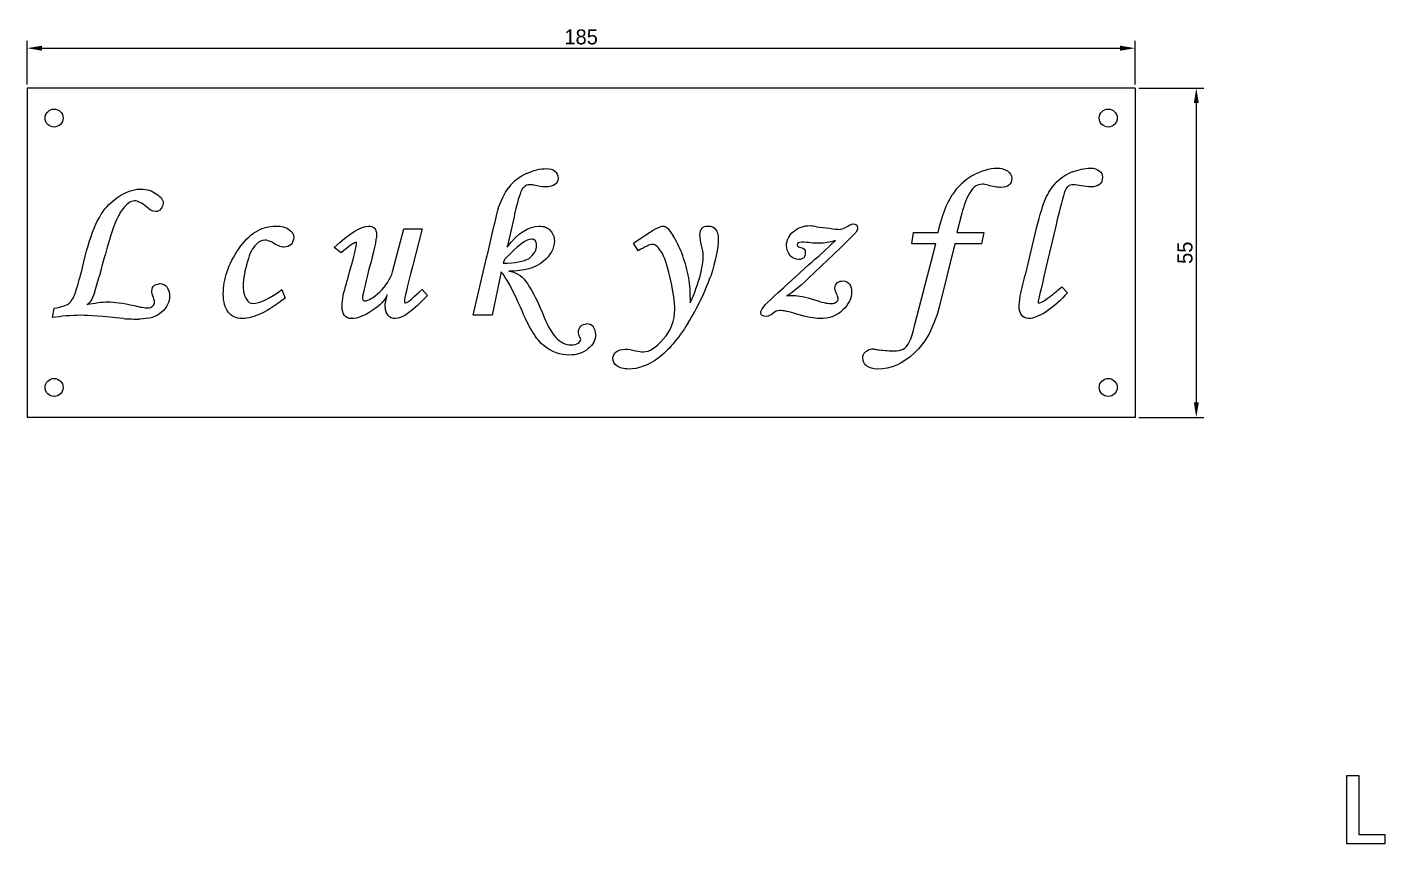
# Model space of a CAD drawing. Header units: millimetres. Extents: x 34 to 5984, y -3597 to 314.
# Drawn here: x 2555.4 to 2782.1, y -1229.4 to -1093 of the extents above; entities that cross this region are included whole.
import ezdxf

# ---------------------------------------------------------------- set-up
doc = ezdxf.new("R2010")
doc.units = ezdxf.units.MM
doc.layers.add('PDF_几何图形', color=7, linetype='Continuous', true_color=0x4472c3)
doc.dimstyles.new('ISO-25', dxfattribs={"dimtxt": 2.5, "dimasz": 2.5, "dimexe": 1.25, "dimexo": 0.625, "dimtad": 1, "dimdsep": 46, "dimtxsty": 'Standard', "dimcen": 2.5, "dimadec": 0, "dimazin": 0, "dimtfac": 1, "dimtmove": 0, "dimatfit": 3, "dimfxl": 1, "dimarcsym": 0})

# ---------------------------------------------------------------- blocks, each defined once
blk = doc.blocks.new('*D142')
at = {"color": 0, "lineweight": -2, "transparency": 16777216}
for p, q in [((2555.44, -1102.51), (2555.44, -1095.22)), ((2557.94, -1096.47), (2737.94, -1096.47)), ((2740.44, -1102.51), (2740.44, -1095.22))]:
    blk.add_line(p, q, dxfattribs=at)
at = {"color": 0, "transparency": 16777216}
for points in [[(2557.94, -1096.05), (2557.94, -1096.89), (2555.44, -1096.47)], [(2737.94, -1096.05), (2737.94, -1096.89), (2740.44, -1096.47)]]:
    blk.add_solid(points, dxfattribs=at)
at = {"layer": 'Defpoints', "color": 0, "transparency": 16777216}
for p in [(2740.44, -1096.47), (2555.44, -1103.13), (2740.44, -1103.13)]:
    blk.add_point(p, dxfattribs=at)
at = {"color": 0, "transparency": 16777216, "insert": (2647.94, -1094.6), "char_height": 2.5, "attachment_point": 5}
blk.add_mtext('185', dxfattribs=at)
blk = doc.blocks.new('*D143')
at = {"color": 0, "lineweight": -2, "transparency": 16777216}
for p, q in [((2741.07, -1103.13), (2751.9, -1103.13)), ((2750.65, -1105.63), (2750.65, -1155.63)), ((2741.07, -1158.13), (2751.9, -1158.13))]:
    blk.add_line(p, q, dxfattribs=at)
at = {"color": 0, "transparency": 16777216}
for points in [[(2750.24, -1105.63), (2751.07, -1105.63), (2750.65, -1103.13)], [(2750.24, -1155.63), (2751.07, -1155.63), (2750.65, -1158.13)]]:
    blk.add_solid(points, dxfattribs=at)
at = {"layer": 'Defpoints', "color": 0, "transparency": 16777216}
for p in [(2740.44, -1103.13), (2740.44, -1158.13), (2750.65, -1158.13)]:
    blk.add_point(p, dxfattribs=at)
at = {"color": 0, "transparency": 16777216, "insert": (2748.78, -1130.63), "char_height": 2.5, "attachment_point": 5, "rotation": 90}
blk.add_mtext('55', dxfattribs=at)

msp = doc.modelspace()

# ---------------------------------------------------------------- linework, layer by layer
for p, q in [((2740.443, -1103.132), (2555.443, -1103.132)), ((2555.443, -1103.132), (2555.443, -1158.132)), ((2740.443, -1103.132), (2740.443, -1158.132)), ((2740.443, -1158.132), (2555.443, -1158.132))]:
    msp.add_line(p, q)
at = {"color": 1, "lineweight": 25}
for points in [[(2634.586, -1133.814), (2633.061, -1141.083), (2629.92, -1141.083), (2632.164, -1131.481, -0.0031204), (2634.048, -1123.496)], [(2721.265, -1137.852, -0.0108159), (2722.163, -1134.084), (2723.957, -1126.546)], [(2666.171, -1138.121, 0.0498004), (2665.812, -1134.353, 0.038632), (2664.736, -1130.674, 0.0472897), (2663.3, -1127.803)], [(2687.706, -1131.123), (2690.398, -1128.61, -0.0784466), (2687.617, -1129.059)], [(2725.752, -1138.301, 0.0230032), (2728.174, -1136.327), (2729.161, -1137.314)], [(2650.379, -1144.313, 0.1653257), (2649.93, -1142.967, 0.2044553), (2648.853, -1142.518)]]:
    msp.add_lwpolyline(points, format="xyb", dxfattribs=at)
for points in [[(2711.485, -1124.034), (2710.677, -1127.264), (2715.164, -1127.264), (2714.805, -1129.149), (2710.318, -1129.149), (2707.716, -1139.737)], [(2616.461, -1133.814), (2618.345, -1126.636), (2621.396, -1126.636), (2619.781, -1132.917)], [(2636.74, -1124.662), (2635.573, -1129.687)], [(2727.187, -1126.187), (2725.483, -1133.366)], [(2657.467, -1130.315), (2656.66, -1129.059), (2658.096, -1128.072)], [(2693.808, -1127.264), (2691.206, -1129.866), (2685.912, -1134.891)], [(2703.678, -1142.608), (2707.178, -1129.149), (2703.14, -1129.149), (2703.409, -1127.264), (2707.537, -1127.264)], [(2607.847, -1130.674), (2606.68, -1129.777)], [(2635.125, -1131.751), (2634.945, -1132.379)], [(2597.977, -1136.776), (2598.515, -1138.211)], [(2621.396, -1136.776), (2622.293, -1137.763)], [(2559.662, -1141.441), (2559.931, -1139.916)]]:
    msp.add_lwpolyline(points, dxfattribs=at)
at = {"color": 1}
for centre in [(2559.943, -1108.132), (2735.943, -1108.132), (2559.943, -1153.132), (2735.943, -1153.132)]:
    msp.add_circle(centre, 1.5, dxfattribs=at)
at = {"color": 1, "lineweight": 25}
for centre, radius, start, end in [((2642.359, -1124.952), 8.353, 115.19192, 141.27573), ((2733.148, -1124.809), 8.316, 112.47388, 134.90625), ((2718.715, -1126.905), 10.645, 120.70659, 146.19711), ((2697.049, -1056.692), 70.271, 261.99018, 263.75979), ((2684.822, -1140.592), 11.713, 82.89369, 90.37338), ((2472.613, -1107.046), 98.798, 342.16012, 345.94913), ((1969.035, -961.322), 663.076, 344.568073, 344.921686), ((2628.176, -1119.357), 44.098, 328.59012, 339.87123), ((2617.409, -1139.75), 2.204, 179.6598, 217.21011), ((2573.949, -1108.758), 32.954, 265.74873, 270.43296), ((2696.756, -1148.94), 2.204, 89.65992, 127.21007)]:
    msp.add_arc(centre, radius, start, end, dxfattribs=at)
for points in [[(2638.804, -1117.394), (2639.97, -1116.856), (2641.137, -1116.586), (2642.124, -1116.586)], [(2638.804, -1117.394), (2639.97, -1116.856), (2641.137, -1116.586), (2642.124, -1116.586)], [(2642.124, -1116.586), (2642.752, -1116.586), (2643.2, -1116.676), (2643.559, -1117.035)], [(2642.124, -1116.586), (2642.752, -1116.586), (2643.2, -1116.676), (2643.559, -1117.035)], [(2643.559, -1117.035), (2643.918, -1117.304), (2644.098, -1117.663), (2644.098, -1118.201)], [(2643.559, -1117.035), (2643.918, -1117.304), (2644.098, -1117.663), (2644.098, -1118.201)], [(2713.279, -1117.753), (2714.715, -1116.945), (2716.061, -1116.497), (2717.407, -1116.497)], [(2713.279, -1117.753), (2714.715, -1116.945), (2716.061, -1116.497), (2717.407, -1116.497)], [(2717.407, -1116.497), (2718.125, -1116.497), (2718.663, -1116.676), (2719.112, -1116.945)], [(2717.407, -1116.497), (2718.125, -1116.497), (2718.663, -1116.676), (2719.112, -1116.945)], [(2719.112, -1116.945), (2719.56, -1117.304), (2719.83, -1117.663), (2719.83, -1118.201)], [(2719.112, -1116.945), (2719.56, -1117.304), (2719.83, -1117.663), (2719.83, -1118.201)], [(2729.969, -1117.125), (2730.956, -1116.766), (2731.943, -1116.497), (2733.02, -1116.497)], [(2729.969, -1117.125), (2730.956, -1116.766), (2731.943, -1116.497), (2733.02, -1116.497)], [(2733.02, -1116.497), (2733.648, -1116.497), (2734.097, -1116.676), (2734.455, -1116.945)], [(2733.02, -1116.497), (2733.648, -1116.497), (2734.097, -1116.676), (2734.455, -1116.945)], [(2734.455, -1116.945), (2734.814, -1117.214), (2734.994, -1117.573), (2734.994, -1118.022)], [(2734.455, -1116.945), (2734.814, -1117.214), (2734.994, -1117.573), (2734.994, -1118.022)], [(2634.048, -1123.496), (2634.497, -1121.97), (2635.125, -1120.714), (2635.843, -1119.727)], [(2634.048, -1123.496), (2634.497, -1121.97), (2635.125, -1120.714), (2635.843, -1119.727)], [(2638.355, -1119.727), (2637.996, -1119.996), (2637.817, -1120.534), (2637.547, -1121.432)], [(2638.355, -1119.727), (2637.996, -1119.996), (2637.817, -1120.534), (2637.547, -1121.432)], [(2639.432, -1119.278), (2638.983, -1119.278), (2638.624, -1119.368), (2638.355, -1119.727)], [(2639.432, -1119.278), (2638.983, -1119.278), (2638.624, -1119.368), (2638.355, -1119.727)], [(2640.06, -1119.368), (2639.791, -1119.278), (2639.611, -1119.278), (2639.432, -1119.278)], [(2640.06, -1119.368), (2639.791, -1119.278), (2639.611, -1119.278), (2639.432, -1119.278)], [(2642.034, -1119.637), (2641.406, -1119.637), (2640.778, -1119.547), (2640.06, -1119.368)], [(2642.034, -1119.637), (2641.406, -1119.637), (2640.778, -1119.547), (2640.06, -1119.368)], [(2644.098, -1118.201), (2644.098, -1119.099), (2643.38, -1119.637), (2642.034, -1119.637)], [(2644.098, -1118.201), (2644.098, -1119.099), (2643.38, -1119.637), (2642.034, -1119.637)], [(2714.894, -1119.189), (2714.087, -1119.189), (2713.369, -1119.637), (2712.831, -1120.624)], [(2714.894, -1119.189), (2714.087, -1119.189), (2713.369, -1119.637), (2712.831, -1120.624)], [(2715.881, -1119.368), (2715.523, -1119.278), (2715.164, -1119.189), (2714.894, -1119.189)], [(2715.881, -1119.368), (2715.523, -1119.278), (2715.164, -1119.189), (2714.894, -1119.189)], [(2718.035, -1119.727), (2717.407, -1119.727), (2716.689, -1119.547), (2715.881, -1119.368)], [(2718.035, -1119.727), (2717.407, -1119.727), (2716.689, -1119.547), (2715.881, -1119.368)], [(2719.83, -1118.201), (2719.83, -1119.189), (2719.201, -1119.727), (2718.035, -1119.727)], [(2719.83, -1118.201), (2719.83, -1119.189), (2719.201, -1119.727), (2718.035, -1119.727)], [(2725.483, -1121.611), (2725.931, -1120.624), (2726.47, -1119.727), (2727.277, -1118.919)], [(2725.483, -1121.611), (2725.931, -1120.624), (2726.47, -1119.727), (2727.277, -1118.919)], [(2730.148, -1119.278), (2729.431, -1119.278), (2728.982, -1119.637), (2728.713, -1120.355)], [(2730.148, -1119.278), (2729.431, -1119.278), (2728.982, -1119.637), (2728.713, -1120.355)], [(2731.494, -1119.458), (2730.956, -1119.368), (2730.507, -1119.278), (2730.148, -1119.278)], [(2731.494, -1119.458), (2730.956, -1119.368), (2730.507, -1119.278), (2730.148, -1119.278)], [(2733.02, -1119.637), (2732.571, -1119.637), (2732.033, -1119.547), (2731.494, -1119.458)], [(2733.02, -1119.637), (2732.571, -1119.637), (2732.033, -1119.547), (2731.494, -1119.458)], [(2734.994, -1118.022), (2734.994, -1119.099), (2734.276, -1119.637), (2733.02, -1119.637)], [(2734.994, -1118.022), (2734.994, -1119.099), (2734.276, -1119.637), (2733.02, -1119.637)], [(2569.084, -1122.598), (2570.878, -1120.893), (2572.673, -1119.996), (2574.467, -1119.996)], [(2569.084, -1122.598), (2570.878, -1120.893), (2572.673, -1119.996), (2574.467, -1119.996)], [(2573.391, -1121.97), (2572.673, -1121.97), (2571.955, -1122.509), (2571.147, -1123.675)], [(2573.391, -1121.97), (2572.673, -1121.97), (2571.955, -1122.509), (2571.147, -1123.675)], [(2575.365, -1122.957), (2574.557, -1122.329), (2573.929, -1121.97), (2573.391, -1121.97)], [(2575.365, -1122.957), (2574.557, -1122.329), (2573.929, -1121.97), (2573.391, -1121.97)], [(2574.467, -1119.996), (2575.454, -1119.996), (2576.262, -1120.265), (2576.98, -1120.804)], [(2574.467, -1119.996), (2575.454, -1119.996), (2576.262, -1120.265), (2576.98, -1120.804)], [(2576.98, -1120.804), (2577.787, -1121.252), (2578.146, -1121.791), (2578.146, -1122.419)], [(2576.98, -1120.804), (2577.787, -1121.252), (2578.146, -1121.791), (2578.146, -1122.419)], [(2637.547, -1121.432), (2637.278, -1122.239), (2637.009, -1123.316), (2636.74, -1124.662)], [(2637.547, -1121.432), (2637.278, -1122.239), (2637.009, -1123.316), (2636.74, -1124.662)], [(2707.537, -1127.264), (2708.165, -1124.483), (2708.972, -1122.419), (2709.87, -1120.983)], [(2707.537, -1127.264), (2708.165, -1124.483), (2708.972, -1122.419), (2709.87, -1120.983)], [(2712.831, -1120.624), (2712.203, -1121.611), (2711.844, -1122.778), (2711.485, -1124.034)], [(2712.831, -1120.624), (2712.203, -1121.611), (2711.844, -1122.778), (2711.485, -1124.034)], [(2723.957, -1126.546), (2724.585, -1124.213), (2725.034, -1122.598), (2725.483, -1121.611)], [(2723.957, -1126.546), (2724.585, -1124.213), (2725.034, -1122.598), (2725.483, -1121.611)], [(2728.713, -1120.355), (2728.444, -1121.073), (2727.905, -1123.047), (2727.187, -1126.187)], [(2728.713, -1120.355), (2728.444, -1121.073), (2727.905, -1123.047), (2727.187, -1126.187)], [(2564.687, -1133.097), (2565.853, -1127.803), (2567.289, -1124.303), (2569.084, -1122.598)], [(2564.687, -1133.097), (2565.853, -1127.803), (2567.289, -1124.303), (2569.084, -1122.598)], [(2571.147, -1123.675), (2570.34, -1124.841), (2569.443, -1127.264), (2568.456, -1131.033)], [(2571.147, -1123.675), (2570.34, -1124.841), (2569.443, -1127.264), (2568.456, -1131.033)], [(2576.89, -1123.765), (2576.352, -1123.765), (2575.903, -1123.496), (2575.365, -1122.957)], [(2576.89, -1123.765), (2576.352, -1123.765), (2575.903, -1123.496), (2575.365, -1122.957)], [(2577.787, -1123.316), (2577.518, -1123.585), (2577.249, -1123.765), (2576.89, -1123.765)], [(2577.787, -1123.316), (2577.518, -1123.585), (2577.249, -1123.765), (2576.89, -1123.765)], [(2578.146, -1122.419), (2578.146, -1122.688), (2577.967, -1122.957), (2577.787, -1123.316)], [(2578.146, -1122.419), (2578.146, -1122.688), (2577.967, -1122.957), (2577.787, -1123.316)], [(2590.798, -1129.956), (2592.503, -1127.444), (2594.567, -1126.187), (2596.99, -1126.187)], [(2590.798, -1129.956), (2592.503, -1127.444), (2594.567, -1126.187), (2596.99, -1126.187)], [(2596.99, -1126.187), (2597.887, -1126.187), (2598.605, -1126.367), (2599.143, -1126.726)], [(2596.99, -1126.187), (2597.887, -1126.187), (2598.605, -1126.367), (2599.143, -1126.726)], [(2606.68, -1129.777), (2609.283, -1127.354), (2611.167, -1126.187), (2612.423, -1126.187)], [(2606.68, -1129.777), (2609.283, -1127.354), (2611.167, -1126.187), (2612.423, -1126.187)], [(2612.423, -1126.187), (2613.32, -1126.187), (2613.769, -1126.636), (2613.769, -1127.623)], [(2612.423, -1126.187), (2613.32, -1126.187), (2613.769, -1126.636), (2613.769, -1127.623)], [(2635.573, -1129.687), (2637.368, -1127.354), (2639.163, -1126.187), (2640.957, -1126.187)], [(2635.573, -1129.687), (2637.368, -1127.354), (2639.163, -1126.187), (2640.957, -1126.187)], [(2640.957, -1126.187), (2641.675, -1126.187), (2642.303, -1126.367), (2642.752, -1126.905)], [(2640.957, -1126.187), (2641.675, -1126.187), (2642.303, -1126.367), (2642.752, -1126.905)], [(2658.096, -1128.072), (2659.89, -1126.816), (2661.146, -1126.187), (2661.595, -1126.187)], [(2658.096, -1128.072), (2659.89, -1126.816), (2661.146, -1126.187), (2661.595, -1126.187)], [(2661.595, -1126.187), (2661.864, -1126.187), (2662.133, -1126.277), (2662.313, -1126.457)], [(2661.595, -1126.187), (2661.864, -1126.187), (2662.133, -1126.277), (2662.313, -1126.457)], [(2662.313, -1126.457), (2662.403, -1126.546), (2662.761, -1126.995), (2663.3, -1127.803)], [(2662.313, -1126.457), (2662.403, -1126.546), (2662.761, -1126.995), (2663.3, -1127.803)], [(2667.786, -1127.623), (2667.786, -1126.636), (2668.235, -1126.187), (2669.132, -1126.187)], [(2667.786, -1127.623), (2667.786, -1126.636), (2668.235, -1126.187), (2669.132, -1126.187)], [(2669.132, -1126.187), (2669.671, -1126.187), (2670.119, -1126.367), (2670.388, -1126.726)], [(2669.132, -1126.187), (2669.671, -1126.187), (2670.119, -1126.367), (2670.388, -1126.726)], [(2683.399, -1127.085), (2684.207, -1126.457), (2685.104, -1126.098), (2686.181, -1126.098)], [(2683.399, -1127.085), (2684.207, -1126.457), (2685.104, -1126.098), (2686.181, -1126.098)], [(2686.181, -1126.098), (2686.54, -1126.098), (2686.899, -1126.187), (2687.258, -1126.277)], [(2686.181, -1126.098), (2686.54, -1126.098), (2686.899, -1126.187), (2687.258, -1126.277)], [(2689.411, -1126.546), (2690.219, -1126.636), (2690.757, -1126.726), (2690.937, -1126.726)], [(2689.411, -1126.546), (2690.219, -1126.636), (2690.757, -1126.726), (2690.937, -1126.726)], [(2690.937, -1126.726), (2691.475, -1126.726), (2691.924, -1126.546), (2692.462, -1126.187)], [(2690.937, -1126.726), (2691.475, -1126.726), (2691.924, -1126.546), (2692.462, -1126.187)], [(2692.462, -1126.187), (2692.641, -1126.008), (2692.911, -1125.918), (2693.27, -1125.829)], [(2692.462, -1126.187), (2692.641, -1126.008), (2692.911, -1125.918), (2693.27, -1125.829)], [(2693.27, -1125.829), (2693.808, -1125.829), (2694.077, -1126.008), (2694.077, -1126.546)], [(2693.27, -1125.829), (2693.808, -1125.829), (2694.077, -1126.008), (2694.077, -1126.546)], [(2694.077, -1126.546), (2694.077, -1126.726), (2693.987, -1126.905), (2693.808, -1127.264)], [(2694.077, -1126.546), (2694.077, -1126.726), (2693.987, -1126.905), (2693.808, -1127.264)], [(2595.105, -1128.52), (2594.657, -1128.52), (2594.118, -1128.79), (2593.67, -1129.238)], [(2595.105, -1128.52), (2594.657, -1128.52), (2594.118, -1128.79), (2593.67, -1129.238)], [(2596.361, -1128.879), (2595.913, -1128.7), (2595.464, -1128.52), (2595.105, -1128.52)], [(2596.361, -1128.879), (2595.913, -1128.7), (2595.464, -1128.52), (2595.105, -1128.52)], [(2598.336, -1129.687), (2597.797, -1129.687), (2597.169, -1129.418), (2596.361, -1128.879)], [(2598.336, -1129.687), (2597.797, -1129.687), (2597.169, -1129.418), (2596.361, -1128.879)], [(2599.143, -1126.726), (2599.681, -1127.085), (2599.951, -1127.533), (2599.951, -1128.072)], [(2599.143, -1126.726), (2599.681, -1127.085), (2599.951, -1127.533), (2599.951, -1128.072)], [(2599.951, -1128.072), (2599.951, -1128.52), (2599.771, -1128.969), (2599.502, -1129.238)], [(2599.951, -1128.072), (2599.951, -1128.52), (2599.771, -1128.969), (2599.502, -1129.238)], [(2610.449, -1128.879), (2610.09, -1128.879), (2609.193, -1129.507), (2607.847, -1130.674)], [(2610.449, -1128.879), (2610.09, -1128.879), (2609.193, -1129.507), (2607.847, -1130.674)], [(2610.449, -1128.969), (2610.449, -1128.879), (2610.449, -1128.879), (2610.449, -1128.879)], [(2610.449, -1128.969), (2610.449, -1128.879), (2610.449, -1128.879), (2610.449, -1128.879)], [(2613.769, -1127.623), (2613.769, -1128.431), (2613.32, -1130.405), (2612.513, -1133.366)], [(2613.769, -1127.623), (2613.769, -1128.431), (2613.32, -1130.405), (2612.513, -1133.366)], [(2639.701, -1128.341), (2638.804, -1128.341), (2637.278, -1129.507), (2635.125, -1131.751)], [(2639.701, -1128.341), (2638.804, -1128.341), (2637.278, -1129.507), (2635.125, -1131.751)], [(2640.239, -1128.61), (2640.06, -1128.431), (2639.88, -1128.341), (2639.701, -1128.341)], [(2640.239, -1128.61), (2640.06, -1128.431), (2639.88, -1128.341), (2639.701, -1128.341)], [(2640.509, -1129.418), (2640.509, -1129.059), (2640.419, -1128.79), (2640.239, -1128.61)], [(2640.509, -1129.418), (2640.509, -1129.059), (2640.419, -1128.79), (2640.239, -1128.61)], [(2643.47, -1128.7), (2643.47, -1129.956), (2642.841, -1131.033), (2641.585, -1132.11)], [(2643.47, -1128.7), (2643.47, -1129.956), (2642.841, -1131.033), (2641.585, -1132.11)], [(2642.752, -1126.905), (2643.2, -1127.354), (2643.47, -1127.982), (2643.47, -1128.7)], [(2642.752, -1126.905), (2643.2, -1127.354), (2643.47, -1127.982), (2643.47, -1128.7)], [(2668.056, -1129.418), (2667.876, -1128.7), (2667.786, -1128.161), (2667.786, -1127.623)], [(2668.056, -1129.418), (2667.876, -1128.7), (2667.786, -1128.161), (2667.786, -1127.623)], [(2670.837, -1128.251), (2670.837, -1129.956), (2670.388, -1132.02), (2669.581, -1134.532)], [(2670.837, -1128.251), (2670.837, -1129.956), (2670.388, -1132.02), (2669.581, -1134.532)], [(2670.388, -1126.726), (2670.658, -1127.085), (2670.837, -1127.623), (2670.837, -1128.251)], [(2670.388, -1126.726), (2670.658, -1127.085), (2670.837, -1127.623), (2670.837, -1128.251)], [(2682.233, -1129.418), (2682.233, -1128.52), (2682.681, -1127.713), (2683.399, -1127.085)], [(2682.233, -1129.418), (2682.233, -1128.52), (2682.681, -1127.713), (2683.399, -1127.085)], [(2684.745, -1128.879), (2684.297, -1128.879), (2684.027, -1128.969), (2684.027, -1129.328)], [(2684.745, -1128.879), (2684.297, -1128.879), (2684.027, -1128.969), (2684.027, -1129.328)], [(2588.196, -1137.493), (2588.196, -1135.071), (2589.004, -1132.558), (2590.798, -1129.956)], [(2588.196, -1137.493), (2588.196, -1135.071), (2589.004, -1132.558), (2590.798, -1129.956)], [(2593.67, -1129.238), (2593.131, -1129.777), (2592.593, -1130.674), (2592.234, -1132.11)], [(2593.67, -1129.238), (2593.131, -1129.777), (2592.593, -1130.674), (2592.234, -1132.11)], [(2599.502, -1129.238), (2599.233, -1129.507), (2598.784, -1129.687), (2598.336, -1129.687)], [(2599.502, -1129.238), (2599.233, -1129.507), (2598.784, -1129.687), (2598.336, -1129.687)], [(2609.283, -1133.814), (2610.09, -1131.123), (2610.449, -1129.507), (2610.449, -1128.969)], [(2609.283, -1133.814), (2610.09, -1131.123), (2610.449, -1129.507), (2610.449, -1128.969)], [(2639.252, -1131.571), (2640.06, -1130.943), (2640.509, -1130.225), (2640.509, -1129.418)], [(2639.252, -1131.571), (2640.06, -1130.943), (2640.509, -1130.225), (2640.509, -1129.418)], [(2659.89, -1129.238), (2659.441, -1129.238), (2658.634, -1129.597), (2657.467, -1130.315)], [(2659.89, -1129.238), (2659.441, -1129.238), (2658.634, -1129.597), (2657.467, -1130.315)], [(2661.505, -1130.764), (2660.877, -1129.687), (2660.339, -1129.238), (2659.89, -1129.238)], [(2661.505, -1130.764), (2660.877, -1129.687), (2660.339, -1129.238), (2659.89, -1129.238)], [(2662.941, -1135.34), (2662.492, -1133.366), (2662.044, -1131.84), (2661.505, -1130.764)], [(2662.941, -1135.34), (2662.492, -1133.366), (2662.044, -1131.84), (2661.505, -1130.764)], [(2666.171, -1139.019), (2667.607, -1135.699), (2668.325, -1133.007), (2668.325, -1131.033)], [(2666.171, -1139.019), (2667.607, -1135.699), (2668.325, -1133.007), (2668.325, -1131.033)], [(2668.325, -1131.033), (2668.325, -1130.584), (2668.235, -1130.046), (2668.056, -1129.418)], [(2668.325, -1131.033), (2668.325, -1130.584), (2668.235, -1130.046), (2668.056, -1129.418)], [(2682.861, -1131.123), (2682.502, -1130.674), (2682.233, -1130.046), (2682.233, -1129.418)], [(2682.861, -1131.123), (2682.502, -1130.674), (2682.233, -1130.046), (2682.233, -1129.418)], [(2682.681, -1135.609), (2685.284, -1133.186), (2686.988, -1131.661), (2687.706, -1131.123)], [(2682.681, -1135.609), (2685.284, -1133.186), (2686.988, -1131.661), (2687.706, -1131.123)], [(2684.297, -1131.751), (2683.758, -1131.751), (2683.31, -1131.571), (2682.861, -1131.123)], [(2684.297, -1131.751), (2683.758, -1131.751), (2683.31, -1131.571), (2682.861, -1131.123)], [(2684.027, -1129.328), (2684.027, -1129.507), (2684.117, -1129.687), (2684.386, -1129.687)], [(2684.027, -1129.328), (2684.027, -1129.507), (2684.117, -1129.687), (2684.386, -1129.687)], [(2684.386, -1129.687), (2685.104, -1129.777), (2685.373, -1130.046), (2685.373, -1130.674)], [(2684.386, -1129.687), (2685.104, -1129.777), (2685.373, -1130.046), (2685.373, -1130.674)], [(2685.373, -1130.674), (2685.373, -1130.943), (2685.284, -1131.212), (2685.104, -1131.481)], [(2685.373, -1130.674), (2685.373, -1130.943), (2685.284, -1131.212), (2685.104, -1131.481)], [(2687.617, -1129.059), (2687.168, -1129.059), (2686.719, -1129.059), (2686.271, -1128.969)], [(2687.617, -1129.059), (2687.168, -1129.059), (2686.719, -1129.059), (2686.271, -1128.969)], [(2563.61, -1136.865), (2563.969, -1135.878), (2564.328, -1134.532), (2564.687, -1133.097)], [(2563.61, -1136.865), (2563.969, -1135.878), (2564.328, -1134.532), (2564.687, -1133.097)], [(2592.234, -1132.11), (2591.785, -1133.545), (2591.516, -1134.891), (2591.516, -1136.237)], [(2592.234, -1132.11), (2591.785, -1133.545), (2591.516, -1134.891), (2591.516, -1136.237)], [(2612.513, -1133.366), (2611.795, -1136.237), (2611.436, -1137.852), (2611.436, -1138.121)], [(2612.513, -1133.366), (2611.795, -1136.237), (2611.436, -1137.852), (2611.436, -1138.121)], [(2619.781, -1132.917), (2618.884, -1136.417), (2618.435, -1138.301), (2618.435, -1138.66)], [(2619.781, -1132.917), (2618.884, -1136.417), (2618.435, -1138.301), (2618.435, -1138.66)], [(2634.945, -1132.379), (2636.919, -1132.379), (2638.355, -1132.11), (2639.252, -1131.571)], [(2634.945, -1132.379), (2636.919, -1132.379), (2638.355, -1132.11), (2639.252, -1131.571)], [(2641.585, -1132.11), (2640.329, -1133.186), (2638.355, -1133.725), (2635.843, -1133.725)], [(2641.585, -1132.11), (2640.329, -1133.186), (2638.355, -1133.725), (2635.843, -1133.725)], [(2685.104, -1131.481), (2684.835, -1131.661), (2684.566, -1131.751), (2684.297, -1131.751)], [(2685.104, -1131.481), (2684.835, -1131.661), (2684.566, -1131.751), (2684.297, -1131.751)], [(2725.483, -1133.366), (2724.675, -1136.955), (2724.226, -1138.75), (2724.226, -1138.839)], [(2725.483, -1133.366), (2724.675, -1136.955), (2724.226, -1138.75), (2724.226, -1138.839)], [(2614.307, -1137.134), (2615.384, -1136.147), (2616.102, -1134.981), (2616.461, -1133.814)], [(2614.307, -1137.134), (2615.384, -1136.147), (2616.102, -1134.981), (2616.461, -1133.814)], [(2635.843, -1135.699), (2635.394, -1134.981), (2635.035, -1134.353), (2634.586, -1133.814)], [(2635.843, -1135.699), (2635.394, -1134.981), (2635.035, -1134.353), (2634.586, -1133.814)], [(2635.843, -1133.725), (2636.919, -1133.814), (2637.906, -1134.353), (2638.714, -1135.43)], [(2635.843, -1133.725), (2636.919, -1133.814), (2637.906, -1134.353), (2638.714, -1135.43)], [(2637.817, -1139.737), (2636.919, -1137.763), (2636.291, -1136.417), (2635.843, -1135.699)], [(2637.817, -1139.737), (2636.919, -1137.763), (2636.291, -1136.417), (2635.843, -1135.699)], [(2638.714, -1135.43), (2639.521, -1136.506), (2640.419, -1138.211), (2641.406, -1140.544)], [(2638.714, -1135.43), (2639.521, -1136.506), (2640.419, -1138.211), (2641.406, -1140.544)], [(2663.569, -1140.096), (2663.569, -1138.929), (2663.3, -1137.314), (2662.941, -1135.34)], [(2663.569, -1140.096), (2663.569, -1138.929), (2663.3, -1137.314), (2662.941, -1135.34)], [(2678.374, -1139.737), (2678.554, -1139.378), (2679.99, -1138.032), (2682.681, -1135.609)], [(2678.374, -1139.737), (2678.554, -1139.378), (2679.99, -1138.032), (2682.681, -1135.609)], [(2685.912, -1134.891), (2684.117, -1136.596), (2682.861, -1137.583), (2682.233, -1137.852)], [(2685.912, -1134.891), (2684.117, -1136.596), (2682.861, -1137.583), (2682.233, -1137.852)], [(2690.308, -1136.596), (2690.308, -1136.147), (2690.488, -1135.878), (2690.757, -1135.609)], [(2690.308, -1136.596), (2690.308, -1136.147), (2690.488, -1135.878), (2690.757, -1135.609)], [(2690.757, -1135.609), (2691.026, -1135.43), (2691.385, -1135.34), (2691.744, -1135.34)], [(2690.757, -1135.609), (2691.026, -1135.43), (2691.385, -1135.34), (2691.744, -1135.34)], [(2691.744, -1135.34), (2692.193, -1135.34), (2692.462, -1135.519), (2692.731, -1135.878)], [(2691.744, -1135.34), (2692.193, -1135.34), (2692.462, -1135.519), (2692.731, -1135.878)], [(2562.533, -1139.019), (2562.892, -1138.66), (2563.341, -1137.942), (2563.61, -1136.865)], [(2562.533, -1139.019), (2562.892, -1138.66), (2563.341, -1137.942), (2563.61, -1136.865)], [(2566.661, -1137.314), (2566.302, -1138.48), (2565.853, -1139.108), (2565.405, -1139.288)], [(2566.661, -1137.314), (2566.302, -1138.48), (2565.853, -1139.108), (2565.405, -1139.288)], [(2576.262, -1137.045), (2576.262, -1136.596), (2576.441, -1136.237), (2576.711, -1136.058)], [(2576.262, -1137.045), (2576.262, -1136.596), (2576.441, -1136.237), (2576.711, -1136.058)], [(2576.531, -1138.121), (2576.352, -1137.673), (2576.262, -1137.314), (2576.262, -1137.045)], [(2576.531, -1138.121), (2576.352, -1137.673), (2576.262, -1137.314), (2576.262, -1137.045)], [(2576.711, -1136.058), (2577.07, -1135.878), (2577.339, -1135.788), (2577.608, -1135.788)], [(2576.711, -1136.058), (2577.07, -1135.878), (2577.339, -1135.788), (2577.608, -1135.788)], [(2577.608, -1135.788), (2578.057, -1135.788), (2578.505, -1135.968), (2578.774, -1136.327)], [(2577.608, -1135.788), (2578.057, -1135.788), (2578.505, -1135.968), (2578.774, -1136.327)], [(2579.223, -1137.852), (2579.223, -1138.839), (2578.774, -1139.826), (2577.877, -1140.544)], [(2579.223, -1137.852), (2579.223, -1138.839), (2578.774, -1139.826), (2577.877, -1140.544)], [(2578.774, -1136.327), (2579.044, -1136.776), (2579.223, -1137.224), (2579.223, -1137.852)], [(2578.774, -1136.327), (2579.044, -1136.776), (2579.223, -1137.224), (2579.223, -1137.852)], [(2589.004, -1140.544), (2588.465, -1139.826), (2588.196, -1138.839), (2588.196, -1137.493)], [(2589.004, -1140.544), (2588.465, -1139.826), (2588.196, -1138.839), (2588.196, -1137.493)], [(2591.516, -1136.237), (2591.516, -1137.224), (2591.696, -1137.942), (2592.054, -1138.391)], [(2591.516, -1136.237), (2591.516, -1137.224), (2591.696, -1137.942), (2592.054, -1138.391)], [(2593.131, -1139.108), (2594.298, -1139.108), (2595.913, -1138.301), (2597.977, -1136.776)], [(2593.131, -1139.108), (2594.298, -1139.108), (2595.913, -1138.301), (2597.977, -1136.776)], [(2608.026, -1139.647), (2608.026, -1139.019), (2608.116, -1138.391), (2608.206, -1137.763)], [(2608.026, -1139.647), (2608.026, -1139.019), (2608.116, -1138.391), (2608.206, -1137.763)], [(2611.795, -1138.66), (2612.423, -1138.66), (2613.231, -1138.211), (2614.307, -1137.134)], [(2611.795, -1138.66), (2612.423, -1138.66), (2613.231, -1138.211), (2614.307, -1137.134)], [(2615.564, -1137.673), (2615.205, -1138.57), (2614.397, -1139.467), (2613.051, -1140.275)], [(2615.564, -1137.673), (2615.205, -1138.57), (2614.397, -1139.467), (2613.051, -1140.275)], [(2615.205, -1139.737), (2615.205, -1139.019), (2615.384, -1138.391), (2615.564, -1137.673)], [(2615.205, -1139.737), (2615.205, -1139.019), (2615.384, -1138.391), (2615.564, -1137.673)], [(2622.293, -1137.763), (2619.871, -1140.365), (2618.076, -1141.621), (2616.91, -1141.621)], [(2622.293, -1137.763), (2619.871, -1140.365), (2618.076, -1141.621), (2616.91, -1141.621)], [(2619.063, -1138.839), (2619.332, -1138.66), (2620.05, -1137.942), (2621.396, -1136.776)], [(2619.063, -1138.839), (2619.332, -1138.66), (2620.05, -1137.942), (2621.396, -1136.776)], [(2682.233, -1137.852), (2682.592, -1137.763), (2683.04, -1137.763), (2683.399, -1137.763)], [(2682.233, -1137.852), (2682.592, -1137.763), (2683.04, -1137.763), (2683.399, -1137.763)], [(2683.399, -1137.763), (2684.207, -1137.763), (2685.373, -1138.032), (2686.899, -1138.48)], [(2683.399, -1137.763), (2684.207, -1137.763), (2685.373, -1138.032), (2686.899, -1138.48)], [(2690.667, -1137.673), (2690.488, -1137.224), (2690.308, -1136.865), (2690.308, -1136.596)], [(2690.667, -1137.673), (2690.488, -1137.224), (2690.308, -1136.865), (2690.308, -1136.596)], [(2690.847, -1138.391), (2690.847, -1138.211), (2690.757, -1137.942), (2690.667, -1137.673)], [(2690.847, -1138.391), (2690.847, -1138.211), (2690.757, -1137.942), (2690.667, -1137.673)], [(2693.09, -1137.134), (2693.09, -1138.211), (2692.641, -1139.198), (2691.654, -1140.185)], [(2693.09, -1137.134), (2693.09, -1138.211), (2692.641, -1139.198), (2691.654, -1140.185)], [(2692.731, -1135.878), (2693, -1136.237), (2693.09, -1136.686), (2693.09, -1137.134)], [(2692.731, -1135.878), (2693, -1136.237), (2693.09, -1136.686), (2693.09, -1137.134)], [(2721.086, -1139.737), (2721.086, -1139.288), (2721.175, -1138.66), (2721.265, -1137.852)], [(2721.086, -1139.737), (2721.086, -1139.288), (2721.175, -1138.66), (2721.265, -1137.852)], [(2729.161, -1137.314), (2727.995, -1138.57), (2726.828, -1139.647), (2725.662, -1140.454)], [(2729.161, -1137.314), (2727.995, -1138.57), (2726.828, -1139.647), (2725.662, -1140.454)], [(2559.931, -1139.916), (2561.277, -1139.647), (2562.174, -1139.378), (2562.533, -1139.019)], [(2559.931, -1139.916), (2561.277, -1139.647), (2562.174, -1139.378), (2562.533, -1139.019)], [(2565.405, -1139.288), (2566.751, -1139.019), (2567.917, -1138.839), (2568.904, -1138.839)], [(2565.405, -1139.288), (2566.751, -1139.019), (2567.917, -1138.839), (2568.904, -1138.839)], [(2568.904, -1138.839), (2569.981, -1138.839), (2571.417, -1139.019), (2573.301, -1139.467)], [(2568.904, -1138.839), (2569.981, -1138.839), (2571.417, -1139.019), (2573.301, -1139.467)], [(2573.301, -1139.467), (2574.378, -1139.737), (2575.096, -1139.826), (2575.544, -1139.826)], [(2573.301, -1139.467), (2574.378, -1139.737), (2575.096, -1139.826), (2575.544, -1139.826)], [(2575.544, -1139.826), (2575.903, -1139.826), (2576.172, -1139.737), (2576.352, -1139.557)], [(2575.544, -1139.826), (2575.903, -1139.826), (2576.172, -1139.737), (2576.352, -1139.557)], [(2576.352, -1139.557), (2576.621, -1139.288), (2576.711, -1139.108), (2576.711, -1138.839)], [(2576.352, -1139.557), (2576.621, -1139.288), (2576.711, -1139.108), (2576.711, -1138.839)], [(2576.711, -1138.839), (2576.711, -1138.66), (2576.621, -1138.391), (2576.531, -1138.121)], [(2576.711, -1138.839), (2576.711, -1138.66), (2576.621, -1138.391), (2576.531, -1138.121)], [(2598.515, -1138.211), (2595.644, -1140.454), (2593.311, -1141.621), (2591.337, -1141.621)], [(2598.515, -1138.211), (2595.644, -1140.454), (2593.311, -1141.621), (2591.337, -1141.621)], [(2592.054, -1138.391), (2592.324, -1138.839), (2592.683, -1139.108), (2593.131, -1139.108)], [(2592.054, -1138.391), (2592.324, -1138.839), (2592.683, -1139.108), (2593.131, -1139.108)], [(2609.641, -1141.621), (2608.565, -1141.621), (2608.026, -1140.993), (2608.026, -1139.647)], [(2609.641, -1141.621), (2608.565, -1141.621), (2608.026, -1140.993), (2608.026, -1139.647)], [(2611.436, -1138.121), (2611.436, -1138.301), (2611.436, -1138.391), (2611.526, -1138.57)], [(2611.436, -1138.121), (2611.436, -1138.301), (2611.436, -1138.391), (2611.526, -1138.57)], [(2611.526, -1138.57), (2611.616, -1138.66), (2611.705, -1138.66), (2611.795, -1138.66)], [(2611.526, -1138.57), (2611.616, -1138.66), (2611.705, -1138.66), (2611.795, -1138.66)], [(2618.435, -1138.66), (2618.435, -1138.929), (2618.435, -1139.019), (2618.614, -1139.019)], [(2618.435, -1138.66), (2618.435, -1138.929), (2618.435, -1139.019), (2618.614, -1139.019)], [(2618.614, -1139.019), (2618.704, -1139.019), (2618.884, -1138.929), (2619.063, -1138.839)], [(2618.614, -1139.019), (2618.704, -1139.019), (2618.884, -1138.929), (2619.063, -1138.839)], [(2641.765, -1146.197), (2640.509, -1145.21), (2639.163, -1143.057), (2637.817, -1139.737)], [(2641.765, -1146.197), (2640.509, -1145.21), (2639.163, -1143.057), (2637.817, -1139.737)], [(2661.685, -1145.031), (2662.941, -1143.595), (2663.569, -1141.98), (2663.569, -1140.096)], [(2661.685, -1145.031), (2662.941, -1143.595), (2663.569, -1141.98), (2663.569, -1140.096)], [(2666.171, -1138.121), (2666.171, -1138.57), (2666.171, -1138.839), (2666.171, -1139.019)], [(2666.171, -1138.121), (2666.171, -1138.57), (2666.171, -1138.839), (2666.171, -1139.019)], [(2677.926, -1140.634), (2677.926, -1140.365), (2678.105, -1140.096), (2678.374, -1139.737)], [(2677.926, -1140.634), (2677.926, -1140.365), (2678.105, -1140.096), (2678.374, -1139.737)], [(2686.899, -1138.48), (2688.065, -1138.929), (2689.052, -1139.108), (2689.68, -1139.108)], [(2686.899, -1138.48), (2688.065, -1138.929), (2689.052, -1139.108), (2689.68, -1139.108)], [(2691.654, -1140.185), (2690.667, -1141.172), (2689.411, -1141.621), (2687.706, -1141.621)], [(2691.654, -1140.185), (2690.667, -1141.172), (2689.411, -1141.621), (2687.706, -1141.621)], [(2689.68, -1139.108), (2690.129, -1139.108), (2690.398, -1139.019), (2690.578, -1138.839)], [(2689.68, -1139.108), (2690.129, -1139.108), (2690.398, -1139.019), (2690.578, -1138.839)], [(2690.578, -1138.839), (2690.757, -1138.66), (2690.847, -1138.57), (2690.847, -1138.391)], [(2690.578, -1138.839), (2690.757, -1138.66), (2690.847, -1138.57), (2690.847, -1138.391)], [(2707.716, -1139.737), (2706.819, -1143.057), (2705.473, -1145.659), (2703.588, -1147.364)], [(2707.716, -1139.737), (2706.819, -1143.057), (2705.473, -1145.659), (2703.588, -1147.364)], [(2721.445, -1140.993), (2721.175, -1140.634), (2721.086, -1140.185), (2721.086, -1139.737)], [(2721.445, -1140.993), (2721.175, -1140.634), (2721.086, -1140.185), (2721.086, -1139.737)], [(2724.226, -1138.839), (2724.226, -1139.019), (2724.226, -1139.019), (2724.316, -1139.019)], [(2724.226, -1138.839), (2724.226, -1139.019), (2724.226, -1139.019), (2724.316, -1139.019)], [(2724.316, -1139.019), (2724.495, -1139.019), (2725.034, -1138.839), (2725.752, -1138.301)], [(2724.316, -1139.019), (2724.495, -1139.019), (2725.034, -1138.839), (2725.752, -1138.301)], [(2564.418, -1141.083), (2562.713, -1141.083), (2561.098, -1141.262), (2559.662, -1141.441)], [(2564.418, -1141.083), (2562.713, -1141.083), (2561.098, -1141.262), (2559.662, -1141.441)], [(2571.506, -1141.621), (2568.186, -1141.262), (2565.764, -1141.083), (2564.418, -1141.083)], [(2571.506, -1141.621), (2568.186, -1141.262), (2565.764, -1141.083), (2564.418, -1141.083)], [(2577.877, -1140.544), (2577.07, -1141.352), (2575.813, -1141.711), (2574.198, -1141.711)], [(2577.877, -1140.544), (2577.07, -1141.352), (2575.813, -1141.711), (2574.198, -1141.711)], [(2591.337, -1141.621), (2590.35, -1141.621), (2589.542, -1141.262), (2589.004, -1140.544)], [(2591.337, -1141.621), (2590.35, -1141.621), (2589.542, -1141.262), (2589.004, -1140.544)], [(2613.051, -1140.275), (2611.705, -1141.172), (2610.539, -1141.621), (2609.641, -1141.621)], [(2613.051, -1140.275), (2611.705, -1141.172), (2610.539, -1141.621), (2609.641, -1141.621)], [(2616.91, -1141.621), (2616.371, -1141.621), (2616.012, -1141.441), (2615.653, -1141.083)], [(2616.91, -1141.621), (2616.371, -1141.621), (2616.012, -1141.441), (2615.653, -1141.083)], [(2641.406, -1140.544), (2642.213, -1142.518), (2642.931, -1143.954), (2643.739, -1144.761)], [(2641.406, -1140.544), (2642.213, -1142.518), (2642.931, -1143.954), (2643.739, -1144.761)], [(2647.866, -1142.877), (2648.136, -1142.608), (2648.494, -1142.518), (2648.853, -1142.518)], [(2647.866, -1142.877), (2648.136, -1142.608), (2648.494, -1142.518), (2648.853, -1142.518)], [(2665.812, -1142.339), (2664.107, -1145.031), (2662.492, -1147.005), (2660.787, -1148.261)], [(2665.812, -1142.339), (2664.107, -1145.031), (2662.492, -1147.005), (2660.787, -1148.261)], [(2678.913, -1141.262), (2678.285, -1141.262), (2677.926, -1141.083), (2677.926, -1140.634)], [(2678.913, -1141.262), (2678.285, -1141.262), (2677.926, -1141.083), (2677.926, -1140.634)], [(2679.9, -1140.813), (2679.541, -1141.083), (2679.272, -1141.262), (2678.913, -1141.262)], [(2679.9, -1140.813), (2679.541, -1141.083), (2679.272, -1141.262), (2678.913, -1141.262)], [(2681.066, -1140.275), (2680.707, -1140.275), (2680.348, -1140.454), (2679.9, -1140.813)], [(2681.066, -1140.275), (2680.707, -1140.275), (2680.348, -1140.454), (2679.9, -1140.813)], [(2683.938, -1140.903), (2682.681, -1140.454), (2681.694, -1140.275), (2681.066, -1140.275)], [(2683.938, -1140.903), (2682.681, -1140.454), (2681.694, -1140.275), (2681.066, -1140.275)], [(2687.706, -1141.621), (2686.899, -1141.621), (2685.643, -1141.352), (2683.938, -1140.903)], [(2687.706, -1141.621), (2686.899, -1141.621), (2685.643, -1141.352), (2683.938, -1140.903)], [(2722.611, -1141.621), (2722.163, -1141.621), (2721.714, -1141.441), (2721.445, -1140.993)], [(2722.611, -1141.621), (2722.163, -1141.621), (2721.714, -1141.441), (2721.445, -1140.993)], [(2725.662, -1140.454), (2724.495, -1141.172), (2723.508, -1141.621), (2722.611, -1141.621)], [(2725.662, -1140.454), (2724.495, -1141.172), (2723.508, -1141.621), (2722.611, -1141.621)], [(2643.739, -1144.761), (2644.457, -1145.569), (2645.264, -1146.018), (2646.251, -1146.018)], [(2643.739, -1144.761), (2644.457, -1145.569), (2645.264, -1146.018), (2646.251, -1146.018)], [(2647.507, -1143.864), (2647.507, -1143.505), (2647.597, -1143.146), (2647.866, -1142.877)], [(2647.507, -1143.864), (2647.507, -1143.505), (2647.597, -1143.146), (2647.866, -1142.877)], [(2647.687, -1144.672), (2647.597, -1144.403), (2647.507, -1144.133), (2647.507, -1143.864)], [(2647.687, -1144.672), (2647.597, -1144.403), (2647.507, -1144.133), (2647.507, -1143.864)], [(2647.866, -1145.12), (2647.866, -1145.031), (2647.777, -1144.851), (2647.687, -1144.672)], [(2647.866, -1145.12), (2647.866, -1145.031), (2647.777, -1144.851), (2647.687, -1144.672)], [(2650.379, -1144.313), (2650.379, -1145.21), (2649.93, -1145.928), (2649.123, -1146.646)], [(2650.379, -1144.313), (2650.379, -1145.21), (2649.93, -1145.928), (2649.123, -1146.646)], [(2702.781, -1145.479), (2703.05, -1144.941), (2703.319, -1143.954), (2703.678, -1142.608)], [(2702.781, -1145.479), (2703.05, -1144.941), (2703.319, -1143.954), (2703.678, -1142.608)], [(2645.982, -1147.723), (2644.457, -1147.723), (2643.021, -1147.184), (2641.765, -1146.197)], [(2645.982, -1147.723), (2644.457, -1147.723), (2643.021, -1147.184), (2641.765, -1146.197)], [(2649.123, -1146.646), (2648.315, -1147.364), (2647.238, -1147.723), (2645.982, -1147.723)], [(2649.123, -1146.646), (2648.315, -1147.364), (2647.238, -1147.723), (2645.982, -1147.723)], [(2646.251, -1146.018), (2646.79, -1146.018), (2647.148, -1145.928), (2647.418, -1145.748)], [(2646.251, -1146.018), (2646.79, -1146.018), (2647.148, -1145.928), (2647.418, -1145.748)], [(2647.418, -1145.748), (2647.687, -1145.569), (2647.866, -1145.39), (2647.866, -1145.12)], [(2647.418, -1145.748), (2647.687, -1145.569), (2647.866, -1145.39), (2647.866, -1145.12)], [(2653.789, -1147.184), (2654.147, -1146.915), (2654.686, -1146.736), (2655.314, -1146.736)], [(2653.789, -1147.184), (2654.147, -1146.915), (2654.686, -1146.736), (2655.314, -1146.736)], [(2655.314, -1146.736), (2655.763, -1146.736), (2656.391, -1146.825), (2657.019, -1147.005)], [(2655.314, -1146.736), (2655.763, -1146.736), (2656.391, -1146.825), (2657.019, -1147.005)], [(2657.019, -1147.005), (2657.557, -1147.094), (2657.916, -1147.184), (2658.365, -1147.184)], [(2657.019, -1147.005), (2657.557, -1147.094), (2657.916, -1147.184), (2658.365, -1147.184)], [(2658.365, -1147.184), (2659.352, -1147.184), (2660.429, -1146.466), (2661.685, -1145.031)], [(2658.365, -1147.184), (2659.352, -1147.184), (2660.429, -1146.466), (2661.685, -1145.031)], [(2696.769, -1146.736), (2696.948, -1146.736), (2697.128, -1146.736), (2697.397, -1146.825)], [(2696.769, -1146.736), (2696.948, -1146.736), (2697.128, -1146.736), (2697.397, -1146.825)], [(2697.397, -1146.825), (2698.205, -1146.915), (2699.102, -1147.005), (2700.089, -1147.005)], [(2697.397, -1146.825), (2698.205, -1146.915), (2699.102, -1147.005), (2700.089, -1147.005)], [(2700.089, -1147.005), (2700.807, -1147.005), (2701.345, -1146.915), (2701.704, -1146.736)], [(2700.089, -1147.005), (2700.807, -1147.005), (2701.345, -1146.915), (2701.704, -1146.736)], [(2701.704, -1146.736), (2702.153, -1146.556), (2702.422, -1146.107), (2702.781, -1145.479)], [(2701.704, -1146.736), (2702.153, -1146.556), (2702.422, -1146.107), (2702.781, -1145.479)], [(2653.25, -1148.261), (2653.25, -1147.812), (2653.43, -1147.453), (2653.789, -1147.184)], [(2653.25, -1148.261), (2653.25, -1147.812), (2653.43, -1147.453), (2653.789, -1147.184)], [(2653.878, -1149.517), (2653.43, -1149.158), (2653.25, -1148.799), (2653.25, -1148.261)], [(2653.878, -1149.517), (2653.43, -1149.158), (2653.25, -1148.799), (2653.25, -1148.261)], [(2660.787, -1148.261), (2659.172, -1149.427), (2657.467, -1150.056), (2655.852, -1150.056)], [(2660.787, -1148.261), (2659.172, -1149.427), (2657.467, -1150.056), (2655.852, -1150.056)], [(2694.974, -1148.171), (2694.974, -1147.812), (2695.064, -1147.453), (2695.423, -1147.184)], [(2694.974, -1148.171), (2694.974, -1147.812), (2695.064, -1147.453), (2695.423, -1147.184)], [(2695.603, -1149.517), (2695.154, -1149.248), (2694.974, -1148.799), (2694.974, -1148.171)], [(2695.603, -1149.517), (2695.154, -1149.248), (2694.974, -1148.799), (2694.974, -1148.171)], [(2703.588, -1147.364), (2701.704, -1149.158), (2699.64, -1150.056), (2697.397, -1150.056)], [(2703.588, -1147.364), (2701.704, -1149.158), (2699.64, -1150.056), (2697.397, -1150.056)], [(2655.852, -1150.056), (2655.045, -1150.056), (2654.327, -1149.876), (2653.878, -1149.517)], [(2655.852, -1150.056), (2655.045, -1150.056), (2654.327, -1149.876), (2653.878, -1149.517)], [(2697.397, -1150.056), (2696.679, -1150.056), (2696.051, -1149.876), (2695.603, -1149.517)], [(2697.397, -1150.056), (2696.679, -1150.056), (2696.051, -1149.876), (2695.603, -1149.517)]]:
    msp.add_open_spline(points, degree=3, dxfattribs=at)
at = {"layer": 'PDF_几何图形', "color": 242, "lineweight": 25, "true_color": 0xcd2027}
msp.add_lwpolyline([(2775.797, -1217.941), (2777.769, -1217.941), (2777.769, -1227.802), (2782.133, -1227.802), (2782.133, -1229.355), (2775.797, -1229.355)], close=True, dxfattribs=at)

# ---------------------------------------------------------------- dimensions: what is measured, and where the dimension line sits
at = {"color": 4}
dim = msp.add_linear_dim(base=(2740.443, -1096.471), p1=(2555.443, -1103.132), p2=(2740.443, -1103.132), dimstyle='ISO-25', dxfattribs=at)
dim.commit()
dim.dimension.update_dxf_attribs({"geometry": '*D142', "text_midpoint": (2647.943, -1094.596)})
dim = msp.add_linear_dim(base=(2750.653, -1158.132), p1=(2740.443, -1103.132), p2=(2740.443, -1158.132), angle=90, dimstyle='ISO-25', dxfattribs=at)
dim.commit()
dim.dimension.update_dxf_attribs({"geometry": '*D143', "text_midpoint": (2748.778, -1130.632)})

doc.saveas('drawing.dxf')
